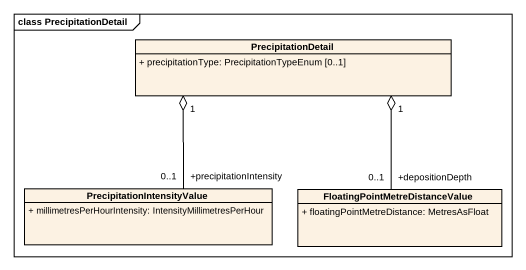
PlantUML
@startuml
mainframe class PrecipitationDetail
hide circle
hide empty members
skinparam classAttributeIconSize 0
class PrecipitationDetail {
  + precipitationType: PrecipitationTypeEnum [0..1]
}
class PrecipitationIntensityValue {
  + millimetresPerHourIntensity: IntensityMillimetresPerHour
}
class "FloatingPointMetreDistanceValue" as FloatingPointMetreDistanceVa {
  + floatingPointMetreDistance: MetresAsFloat
}
PrecipitationIntensityValue "+precipitationIntensity\n0..1" -up-o "1" PrecipitationDetail
FloatingPointMetreDistanceVa "+depositionDepth\n0..1" -up-o "1" PrecipitationDetail
@enduml
